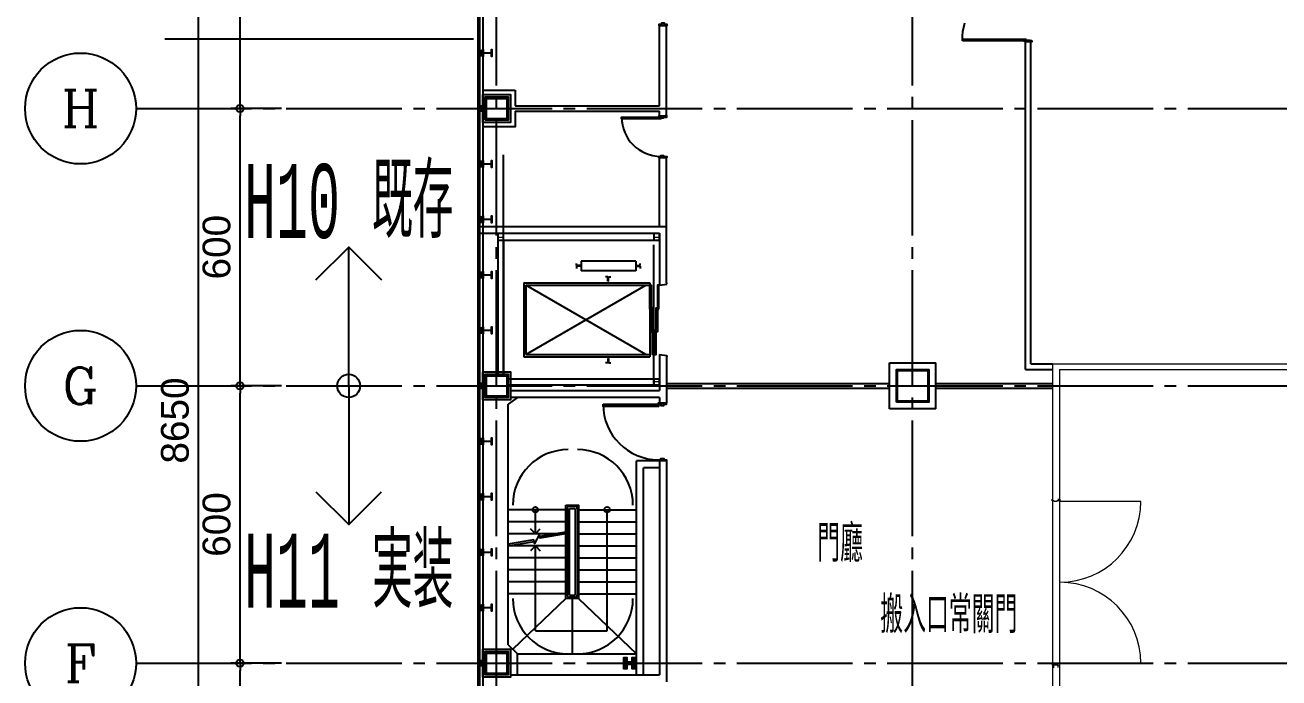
# Model space of a CAD drawing. Header units: millimetres. Extents: x -48783 to 40488, y 6477 to 32964.
# Drawn here: x -1020 to 1692, y 14518 to 15930 of the extents above; entities that cross this region are included whole.
import ezdxf
from ezdxf.enums import TextEntityAlignment as Align

# ---------------------------------------------------------------- set-up
doc = ezdxf.new("R2010")
doc.units = ezdxf.units.MM
doc.header["$LTSCALE"] = 100
doc.linetypes.add('X-N-FAB-L20$0$COL-CEN-LIN', pattern=[3.25, 2.5, -0.25, 0.25, -0.25])
for name, color, linetype in [('0-XREF', 7, 'Continuous'), ('X-N-FAB-L20$0$0-MC', 8, 'Continuous'), ('X-N-FAB-L20$0$0-NC', 8, 'Continuous'), ('X-N-FAB-L20$0$08', 8, 'Continuous'), ('X-N-FAB-L20$0$A-WALL-IN', 8, 'Continuous'), ('X-N-FAB-L20$0$BLOCK', 8, 'Continuous'), ('X-N-FAB-L20$0$CCL', 8, 'X-N-FAB-L20$0$COL-CEN-LIN'), ('X-N-FAB-L20$0$COL', 8, 'Continuous'), ('X-N-FAB-L20$0$COL-S', 8, 'Continuous'), ('X-N-FAB-L20$0$DOOR', 8, 'Continuous')]:
    doc.layers.add(name, color=color, linetype=linetype)
doc.layers.add('X-N-FAB-L20$0$A-BLOCK', color=8, linetype='Continuous', plot=False)
doc.layers.add('X-N-FAB-L20$0$DIM', color=8, linetype='Continuous', plot=False)
doc.layers.add('X-N-FAB-L20$0$ARC', color=8, linetype='Continuous', lineweight=0)
doc.layers.add('X-N-FAB-L20$0$STEEL1', color=8, linetype='Continuous', lineweight=0)
doc.styles.add('X-N-FAB-L20$0$ATS', font='monotxt', dxfattribs={"bigfont": 'BIGFONT'})
doc.styles.add('X-N-FAB-L20$0$COL-NUM', font='romanc')
doc.styles.add('X-N-FAB-L20$0$DimStyUse', font='romans.shx', dxfattribs={"width": 0.7})
doc.styles.add('X-N-FAB-L20$0$Gen-Text', font='arial.ttf', dxfattribs={"height": 2.5})
doc.styles.add('X-N-FAB-L20$0$JEH', font='SIMPLEX.shx', dxfattribs={"bigfont": 'genie.shx'})
doc.dimstyles.new('X-N-FAB-L20$0$CIRL', dxfattribs={"dimtxt": 30, "dimasz": 8, "dimexe": 8, "dimexo": 0, "dimgap": 5, "dimtad": 1, "dimdsep": 46, "dimtxsty": 'X-N-FAB-L20$0$DimStyUse', "dimblk": 'X-N-FAB-L20$0$_Origin', "dimcen": 10, "dimdle": 8, "dimclrt": 2, "dimazin": 0, "dimtfac": 1, "dimtix": 1, "dimtmove": 2, "dimatfit": 3, "dimfxl": 10, "dimtolj": 1, "dimarcsym": 0})

# ---------------------------------------------------------------- blocks, each defined once
blk = doc.blocks.new('X-N-FAB-L20$0$cn-y')
at = {"layer": 'X-N-FAB-L20$0$0-MC'}
blk.add_circle((-50, 0), 50, dxfattribs=at)
at = {"layer": 'X-N-FAB-L20$0$0-NC', "style": 'X-N-FAB-L20$0$COL-NUM'}
blk.add_attdef('GRID-Y', text='', height=50, dxfattribs=at).set_placement((-50, 0), align=Align.MIDDLE_CENTER)
blk = doc.blocks.new('X-N-FAB-L20$0$_Origin')
at = {"color": 0, "linetype": 'ByBlock', "lineweight": -2}
blk.add_line((0, 0), (-1, 0), dxfattribs=at)
blk.add_circle((0, 0), 0.5, dxfattribs=at)
blk = doc.blocks.new('*D167')
at = {"layer": 'DefPoints', "color": 0, "transparency": 16777216}
for p in [(375, 8800), (465, 8800), (465, 150)]:
    blk.add_point(p, dxfattribs=at)
at = {"layer": 'X-N-FAB-L20$0$DIM', "color": 0, "lineweight": -2, "transparency": 16777216}
for p, q in [((465, 8800), (355, 8800)), ((375, 166), (375, 8784)), ((465, 150), (355, 150))]:
    blk.add_line(p, q, dxfattribs=at)
at = {"layer": 'X-N-FAB-L20$0$DIM', "color": 0, "lineweight": -2, "transparency": 16777216, "xscale": 16, "yscale": 16, "zscale": 16}
for p, rotation in [((375, 8800), 90), ((375, 150), 270)]:
    blk.add_blockref('X-N-FAB-L20$0$_Origin', p, dxfattribs=dict(at, rotation=rotation))
at = {"layer": 'X-N-FAB-L20$0$DIM', "color": 2, "transparency": 16777216, "insert": (324.4, 4475), "char_height": 2.5, "attachment_point": 5, "rotation": 90, "style": 'X-N-FAB-L20$0$Gen-Text'}
blk.add_mtext('\\A1;{\\H24x;8650}', dxfattribs=at)
blk = doc.blocks.new('*D173')
at = {"layer": 'DefPoints', "color": 0, "transparency": 16777216}
for p in [(465, 3950), (555, 3950), (555, 3350)]:
    blk.add_point(p, dxfattribs=at)
at = {"layer": 'X-N-FAB-L20$0$DIM', "color": 0, "lineweight": -2, "transparency": 16777216}
for p, q in [((555, 3950), (445, 3950)), ((465, 3366), (465, 3934)), ((555, 3350), (445, 3350))]:
    blk.add_line(p, q, dxfattribs=at)
at = {"layer": 'X-N-FAB-L20$0$DIM', "color": 0, "lineweight": -2, "transparency": 16777216, "xscale": 16, "yscale": 16, "zscale": 16}
for p, rotation in [((465, 3950), 90), ((465, 3350), 270)]:
    blk.add_blockref('X-N-FAB-L20$0$_Origin', p, dxfattribs=dict(at, rotation=rotation))
at = {"layer": 'X-N-FAB-L20$0$DIM', "color": 2, "transparency": 16777216, "insert": (414.4, 3650), "char_height": 2.5, "attachment_point": 5, "rotation": 90, "style": 'X-N-FAB-L20$0$Gen-Text'}
blk.add_mtext('\\A1;{\\H24x;600}', dxfattribs=at)
blk = doc.blocks.new('*D174')
at = {"layer": 'DefPoints', "color": 0, "transparency": 16777216}
for p in [(465, 4550), (555, 4550), (555, 3950)]:
    blk.add_point(p, dxfattribs=at)
at = {"layer": 'X-N-FAB-L20$0$DIM', "color": 0, "lineweight": -2, "transparency": 16777216}
for p, q in [((555, 4550), (445, 4550)), ((465, 3966), (465, 4534)), ((555, 3950), (445, 3950))]:
    blk.add_line(p, q, dxfattribs=at)
at = {"layer": 'X-N-FAB-L20$0$DIM', "color": 0, "lineweight": -2, "transparency": 16777216, "xscale": 16, "yscale": 16, "zscale": 16}
for p, rotation in [((465, 4550), 90), ((465, 3950), 270)]:
    blk.add_blockref('X-N-FAB-L20$0$_Origin', p, dxfattribs=dict(at, rotation=rotation))
at = {"layer": 'X-N-FAB-L20$0$DIM', "color": 2, "transparency": 16777216, "insert": (414.4, 4250), "char_height": 2.5, "attachment_point": 5, "rotation": 90, "style": 'X-N-FAB-L20$0$Gen-Text'}
blk.add_mtext('\\A1;{\\H24x;600}', dxfattribs=at)
blk = doc.blocks.new('*D175')
at = {"layer": 'DefPoints', "color": 0, "transparency": 16777216}
for p in [(465, 5150), (555, 5150), (555, 4550)]:
    blk.add_point(p, dxfattribs=at)
at = {"layer": 'X-N-FAB-L20$0$DIM', "color": 0, "lineweight": -2, "transparency": 16777216}
for p, q in [((555, 5150), (445, 5150)), ((465, 4566), (465, 5134)), ((555, 4550), (445, 4550))]:
    blk.add_line(p, q, dxfattribs=at)
at = {"layer": 'X-N-FAB-L20$0$DIM', "color": 0, "lineweight": -2, "transparency": 16777216, "xscale": 16, "yscale": 16, "zscale": 16}
for p, rotation in [((465, 5150), 90), ((465, 4550), 270)]:
    blk.add_blockref('X-N-FAB-L20$0$_Origin', p, dxfattribs=dict(at, rotation=rotation))
at = {"layer": 'X-N-FAB-L20$0$DIM', "color": 2, "transparency": 16777216, "insert": (414.4, 4850), "char_height": 2.5, "attachment_point": 5, "rotation": 90, "style": 'X-N-FAB-L20$0$Gen-Text'}
blk.add_mtext('\\A1;{\\H24x;600}', dxfattribs=at)
blk = doc.blocks.new('*D176')
at = {"layer": 'DefPoints', "color": 0, "transparency": 16777216}
for p in [(465, 5750), (555, 5750), (555, 5150)]:
    blk.add_point(p, dxfattribs=at)
at = {"layer": 'X-N-FAB-L20$0$DIM', "color": 0, "lineweight": -2, "transparency": 16777216}
for p, q in [((555, 5750), (445, 5750)), ((465, 5166), (465, 5734)), ((555, 5150), (445, 5150))]:
    blk.add_line(p, q, dxfattribs=at)
at = {"layer": 'X-N-FAB-L20$0$DIM', "color": 0, "lineweight": -2, "transparency": 16777216, "xscale": 16, "yscale": 16, "zscale": 16}
for p, rotation in [((465, 5750), 90), ((465, 5150), 270)]:
    blk.add_blockref('X-N-FAB-L20$0$_Origin', p, dxfattribs=dict(at, rotation=rotation))
at = {"layer": 'X-N-FAB-L20$0$DIM', "color": 2, "transparency": 16777216, "insert": (414.4, 5450), "char_height": 2.5, "attachment_point": 5, "rotation": 90, "style": 'X-N-FAB-L20$0$Gen-Text'}
blk.add_mtext('\\A1;{\\H24x;600}', dxfattribs=at)
blk = doc.blocks.new('X-N-FAB-L20$0$A$C028b1125')
at = {"layer": 'X-N-FAB-L20$0$COL'}
blk.add_lwpolyline([(0, 60), (60, 60), (60, 0), (0, 0)], close=True, dxfattribs=at)
at = {"layer": 'X-N-FAB-L20$0$COL-S'}
for points in [[(5, 5), (5, 55), (55, 55), (55, 5)], [(8, 8), (8, 52), (52, 52), (52, 8)]]:
    blk.add_lwpolyline(points, close=True, dxfattribs=at)
blk = doc.blocks.new('X-N-FAB-L20$0$A$C0e89b959')
at = {"layer": 'X-N-FAB-L20$0$ARC'}
for q in [(100, 100), (0, 0)]:
    blk.add_line((100, 0), q, dxfattribs=at)
at = {"layer": 'X-N-FAB-L20$0$COL'}
for p, q in [((0, 0), (0, 100)), ((0, 100), (100, 100))]:
    blk.add_line(p, q, dxfattribs=at)
at = {"layer": 'X-N-FAB-L20$0$COL-S'}
for points in [[(15, 15), (15, 85), (85, 85), (85, 15)], [(15, 15), (15, 85), (85, 85), (85, 15)], [(17, 17), (17, 83), (83, 83), (83, 17)], [(17, 17), (17, 83), (83, 83), (83, 17)]]:
    blk.add_lwpolyline(points, close=True, dxfattribs=at)
blk = doc.blocks.new('X-N-FAB-L20$0$A$C4DFC7D4D')
at = {"layer": 'X-N-FAB-L20$0$STEEL1'}
blk.add_lwpolyline([(0, 0), (0, 150), (11, 150), (11, 79), (139, 79), (139, 150), (150, 150), (150, 0), (139, 0), (139, 71), (11, 71), (11, 0)], close=True, dxfattribs=at)
blk = doc.blocks.new('X-N-FAB-L20$0$A$C1d07c4d4')
for centre, radius in [((397.4, 4525), 25), ((801.2, 4257), 6), ((956.4, 4257), 6)]:
    blk.add_circle(centre, radius)
at = {"layer": 'X-N-FAB-L20$0$08'}
for p, q in [((677.4, 3225), (677.4, 5825)), ((680.9, 3225), (680.9, 5825)), ((688.4, 3225), (688.4, 5825)), ((1084.9, 5304.3), (1069.9, 5304.3)), ((1069.9, 5131), (1069.9, 5304.3)), ((1084.9, 5109), (1084.9, 5304.3)), ((1725.3, 5281.6), (1726.2, 5291.4)), ((1726.2, 5291.4), (1727.8, 5301)), ((1727.8, 5301), (1730, 5310.4)), ((667.4, 5275), (0, 5275)), ((1724.9, 5271.6), (1725.3, 5281.6)), ((1863.8, 5274.6), (1724.9, 5274.6)), ((1874.9, 5271.6), (1724.9, 5271.6)), ((1859.9, 5271.6), (1874.9, 5271.6)), ((1861.4, 4560.5), (1861.4, 5271.6)), ((1873.4, 5271.6), (1861.4, 5271.6)), ((1861.4, 5271.6), (1873.4, 5271.6)), ((1873.4, 5271.6), (1861.4, 5271.6)), ((1861.4, 5271.6), (1873.4, 5271.6)), ((1863.8, 5271.6), (1863.8, 5274.6)), ((1873.4, 4572.5), (1873.4, 5271.6)), ((688.4, 5165), (757.4, 5165)), ((757.4, 5165), (757.4, 5131)), ((757.4, 5131), (1069.9, 5131)), ((757.4, 5119), (1069.9, 5119)), ((1069.9, 5109), (1069.9, 5119)), ((1069.9, 5109), (1084.9, 5109)), ((732.4, 4550), (732.4, 5025)), ((1069.9, 4870), (1069.9, 5019)), ((1069.9, 5019), (1084.9, 5019)), ((1084.9, 4747.8), (1084.9, 5019)), ((677.4, 4870), (1084.9, 4870)), ((677.4, 4855), (1069.9, 4855)), ((719.9, 4840), (1069.9, 4840)), ((719.9, 4840), (719.9, 4550)), ((732.4, 4840), (732.4, 4550)), ((1057.4, 4530), (1057.4, 4830)), ((1069.9, 4855), (1069.9, 4742.8)), ((397.4, 4525), (397.4, 4825)), ((890.3, 4785), (890.3, 4790)), ((899.3, 4785), (890.3, 4785)), ((899.3, 4784), (890.3, 4784)), ((890.3, 4784), (890.3, 4779)), ((899.3, 4785), (899.3, 4784)), ((1018.3, 4795), (900.3, 4795)), ((900.3, 4795), (900.3, 4774)), ((1018.3, 4774), (900.3, 4774)), ((1018.3, 4795), (1018.3, 4774)), ((1019.3, 4785), (1028.3, 4785)), ((1019.3, 4785), (1019.3, 4784)), ((1019.3, 4784), (1028.3, 4784)), ((1028.3, 4785), (1028.3, 4790)), ((1028.3, 4784), (1028.3, 4779)), ((776, 4747.8), (1048.6, 4747.8)), ((776, 4747.8), (776, 4587.8)), ((958.3, 4760.8), (953.3, 4760.8)), ((958.3, 4751.8), (958.3, 4760.8)), ((958.3, 4751.8), (959.3, 4751.8)), ((959.3, 4760.8), (964.3, 4760.8)), ((959.3, 4751.8), (959.3, 4760.8)), ((1048.6, 4747.8), (1048.6, 4587.8)), ((1085.9, 4747.8), (1084.9, 4747.8)), ((1085.9, 4744.8), (1085.9, 4747.8)), ((780.4, 4742.8), (1040.4, 4742.8)), ((1040.4, 4592.8), (780.4, 4742.8)), ((780.4, 4592.8), (1040.4, 4742.8)), ((780.4, 4742.8), (780.4, 4592.8)), ((1040.4, 4742.8), (1048.6, 4742.8)), ((1040.4, 4742.8), (1040.4, 4742.8)), ((1069.9, 4742.8), (1085.9, 4744.8)), ((776, 4587.8), (1048.6, 4587.8)), ((780.4, 4592.8), (1040.4, 4592.8)), ((1040.4, 4592.8), (1040.4, 4592.8)), ((1040.4, 4592.8), (1048.6, 4592.8)), ((1069.9, 4592.8), (1085.9, 4590.8)), ((1069.9, 4592.8), (1069.9, 4515)), ((1084.9, 4587.8), (1084.9, 4487.5)), ((1085.9, 4587.8), (1084.9, 4587.8)), ((1085.9, 4590.8), (1085.9, 4587.8)), ((958.3, 4574.8), (953.3, 4574.8)), ((958.3, 4583.8), (958.3, 4574.8)), ((958.3, 4583.8), (959.3, 4583.8)), ((959.3, 4583.8), (959.3, 4574.8)), ((959.3, 4574.8), (964.3, 4574.8)), ((1567.4, 4475), (1567.4, 4575)), ((1567.4, 4575), (1667.4, 4575)), ((1667.4, 4475), (1667.4, 4575)), ((1861.4, 4560.5), (1919.9, 4560.5)), ((1873.4, 4572.5), (1919.9, 4572.5)), ((742.4, 4540), (1069.9, 4540)), ((1084.9, 4530), (1567.4, 4530)), ((1667.4, 4530), (1919.9, 4530)), ((397.4, 4525), (397.4, 4225)), ((742.4, 4527.5), (1069.9, 4527.5)), ((747.4, 4515), (1069.9, 4515)), ((747.4, 4515), (1017.4, 4515)), ((1084.9, 4520), (1567.4, 4520)), ((1667.4, 4520), (1919.9, 4520)), ((762.4, 4500), (742.4, 4485)), ((742.4, 3965), (742.4, 4485)), ((1069.9, 4500), (747.4, 4500)), ((1069.9, 4500), (1069.9, 4487.5)), ((1069.9, 4487.5), (1084.9, 4487.5)), ((1084.9, 4500), (1084.9, 4487.5)), ((1667.4, 4475), (1567.4, 4475)), ((1084.9, 4362.5), (1019.9, 4362.5)), ((1019.9, 3900), (1019.9, 4362.5)), ((1034.9, 3900), (1034.9, 4347.5)), ((1069.9, 4347.5), (1034.9, 4347.5)), ((1069.9, 4362.5), (1069.9, 3900)), ((1084.9, 4362.5), (1084.9, 3885)), ((869.9, 4259.5), (869.9, 4072.5)), ((874.9, 4264.5), (887.4, 4264.5)), ((874.9, 4072.5), (874.9, 4259.5)), ((874.9, 4259.5), (887.4, 4259.5)), ((887.4, 4259.5), (887.4, 4072.5)), ((892.4, 4259.5), (892.4, 4072.5)), ((867.4, 4257), (742.4, 4257)), ((801.2, 4205), (801.2, 4257)), ((894.9, 4257), (1019.9, 4257)), ((956.4, 3995), (956.4, 4257)), ((867.4, 4231), (742.4, 4231)), ((867.4, 4205), (742.4, 4205)), ((801.2, 4205), (790.6, 4215.6)), ((801.2, 4205), (811.8, 4215.6)), ((810.8, 4199.5), (867.4, 4209)), ((811.3, 4196.5), (867.4, 4205.9)), ((894.9, 4231), (1019.9, 4231)), ((894.9, 4205), (1019.9, 4205)), ((742.4, 4183.2), (798, 4192.4)), ((742.4, 4179), (798.7, 4188.4)), ((867.4, 4179), (742.4, 4179)), ((801.2, 4179), (790.6, 4168.4)), ((801.2, 4179), (811.8, 4168.4)), ((801.2, 3995), (801.2, 4179)), ((894.9, 4179), (1019.9, 4179)), ((867.4, 4153), (742.4, 4153)), ((894.9, 4153), (1019.9, 4153)), ((867.4, 4127), (742.4, 4127)), ((894.9, 4127), (1019.9, 4127)), ((867.4, 4101), (742.4, 4101)), ((894.9, 4101), (1019.9, 4101)), ((867.4, 4075), (742.4, 4075)), ((874.9, 4072.5), (887.4, 4072.5)), ((894.9, 4075), (1019.9, 4075)), ((867.4, 4065), (752.4, 3955)), ((874.9, 4067.5), (887.4, 4067.5)), ((881.2, 4065), (881.2, 3945)), ((894.9, 4065), (1019.9, 3945)), ((801.2, 3995), (956.4, 3995)), ((742.4, 3965), (762.4, 3945)), ((762.4, 3900), (762.4, 3945)), ((762.4, 3945), (1019.9, 3945)), ((747.4, 3900), (1069.9, 3900))]:
    blk.add_line(p, q, dxfattribs=at)
for points in [[(1083.2, 5304.3), (1086.4, 5304.3), (1086.4, 5306.8), (1080.4, 5306.8), (1080.4, 5309.3), (1074.4, 5309.3), (1074.4, 5306.8), (1068.4, 5306.8), (1068.4, 5304.3), (1071.6, 5304.3)], [(685.9, 5240), (685.9, 5250), (680.9, 5250), (680.9, 5240)], [(682.4, 5250.6), (687.4, 5250.6), (687.4, 5245.6), (686.8, 5245.6), (686.8, 5250), (682.4, 5250)], [(682.4, 5239.4), (687.4, 5239.4), (687.4, 5244.4), (686.8, 5244.4), (686.8, 5240), (682.4, 5240)], [(687.4, 5237.5), (687.4, 5252.5), (688.3, 5252.5), (688.3, 5245.3), (706.5, 5245.3), (706.5, 5252.5), (707.4, 5252.5), (707.4, 5237.5), (706.5, 5237.5), (706.5, 5244.7), (688.3, 5244.7), (688.3, 5237.5)], [(687.4, 5155), (747.4, 5155), (747.4, 5095), (687.4, 5095)], [(685.9, 5120), (685.9, 5130), (680.9, 5130), (680.9, 5120)], [(685.9, 5122.5), (685.9, 5127.5), (690.9, 5127.5), (690.9, 5126.9), (686.5, 5126.9), (686.5, 5122.5)], [(687.4, 5127.5), (692.4, 5127.5), (692.4, 5132.5), (691.8, 5132.5), (691.8, 5128.1), (687.4, 5128.1)], [(692.4, 5100), (692.4, 5150), (742.4, 5150), (742.4, 5100)], [(695.4, 5103), (695.4, 5147), (739.4, 5147), (739.4, 5103)], [(677.4, 5124), (677.4, 5126), (680.9, 5126), (680.9, 5124)], [(1072.8, 5106.5), (1072.8, 5102.5), (987.8, 5102.5), (987.8, 5106.5)], [(685.9, 5000), (685.9, 5010), (680.9, 5010), (680.9, 5000)], [(682.4, 5010.6), (687.4, 5010.6), (687.4, 5005.6), (686.8, 5005.6), (686.8, 5010), (682.4, 5010)], [(682.4, 4999.4), (687.4, 4999.4), (687.4, 5004.4), (686.8, 5004.4), (686.8, 5000), (682.4, 5000)], [(687.4, 4997.5), (687.4, 5012.5), (688.3, 5012.5), (688.3, 5005.3), (706.5, 5005.3), (706.5, 5012.5), (707.4, 5012.5), (707.4, 4997.5), (706.5, 4997.5), (706.5, 5004.7), (688.3, 5004.7), (688.3, 4997.5)], [(685.9, 4880), (685.9, 4890), (680.9, 4890), (680.9, 4880)], [(682.4, 4890.6), (687.4, 4890.6), (687.4, 4885.6), (686.8, 4885.6), (686.8, 4890), (682.4, 4890)], [(682.4, 4879.4), (687.4, 4879.4), (687.4, 4884.4), (686.8, 4884.4), (686.8, 4880), (682.4, 4880)], [(687.4, 4877.5), (687.4, 4892.5), (688.3, 4892.5), (688.3, 4885.3), (706.5, 4885.3), (706.5, 4892.5), (707.4, 4892.5), (707.4, 4877.5), (706.5, 4877.5), (706.5, 4884.7), (688.3, 4884.7), (688.3, 4877.5)], [(685.9, 4760), (685.9, 4770), (680.9, 4770), (680.9, 4760)], [(682.4, 4770.6), (687.4, 4770.6), (687.4, 4765.6), (686.8, 4765.6), (686.8, 4770), (682.4, 4770)], [(682.4, 4759.4), (687.4, 4759.4), (687.4, 4764.4), (686.8, 4764.4), (686.8, 4760), (682.4, 4760)], [(687.4, 4757.5), (687.4, 4772.5), (688.3, 4772.5), (688.3, 4765.3), (706.5, 4765.3), (706.5, 4772.5), (707.4, 4772.5), (707.4, 4757.5), (706.5, 4757.5), (706.5, 4764.7), (688.3, 4764.7), (688.3, 4757.5)], [(1048.6, 4691.1), (1048.6, 4742.8), (1051.6, 4742.8), (1051.6, 4691.1)], [(1068.6, 4691.1), (1068.6, 4742.8), (1065.6, 4742.8), (1065.6, 4691.1)], [(1051.6, 4693.6), (1051.6, 4641.9), (1054.6, 4641.9), (1054.6, 4693.6)], [(1065.6, 4693.6), (1065.6, 4641.9), (1062.6, 4641.9), (1062.6, 4693.6)], [(685.9, 4640), (685.9, 4650), (680.9, 4650), (680.9, 4640)], [(682.4, 4650.6), (687.4, 4650.6), (687.4, 4645.6), (686.8, 4645.6), (686.8, 4650), (682.4, 4650)], [(682.4, 4639.4), (687.4, 4639.4), (687.4, 4644.4), (686.8, 4644.4), (686.8, 4640), (682.4, 4640)], [(687.4, 4637.5), (687.4, 4652.5), (688.3, 4652.5), (688.3, 4645.3), (706.5, 4645.3), (706.5, 4652.5), (707.4, 4652.5), (707.4, 4637.5), (706.5, 4637.5), (706.5, 4644.7), (688.3, 4644.7), (688.3, 4637.5)], [(1057.6, 4644.4), (1057.6, 4592.7), (1054.6, 4592.7), (1054.6, 4644.4)], [(1059.6, 4644.4), (1059.6, 4592.7), (1062.6, 4592.7), (1062.6, 4644.4)], [(1582.4, 4490), (1582.4, 4560), (1652.4, 4560), (1652.4, 4490)], [(1582.4, 4490), (1582.4, 4560), (1652.4, 4560), (1652.4, 4490)], [(1584.4, 4492), (1584.4, 4558), (1650.4, 4558), (1650.4, 4492)], [(1584.4, 4492), (1584.4, 4558), (1650.4, 4558), (1650.4, 4492)], [(685.9, 4520), (685.9, 4530), (680.9, 4530), (680.9, 4520)], [(687.4, 4555), (747.4, 4555), (747.4, 4495), (687.4, 4495)], [(687.4, 4527.5), (692.4, 4527.5), (692.4, 4532.5), (691.8, 4532.5), (691.8, 4528.1), (687.4, 4528.1)], [(692.4, 4550), (742.4, 4550), (742.4, 4500), (692.4, 4500)], [(692.4, 4500), (692.4, 4550), (742.4, 4550), (742.4, 4500)], [(695.4, 4503), (695.4, 4547), (739.4, 4547), (739.4, 4503)], [(677.4, 4524), (677.4, 4526), (680.9, 4526), (680.9, 4524)], [(685.9, 4522.5), (685.9, 4527.5), (690.9, 4527.5), (690.9, 4526.9), (686.5, 4526.9), (686.5, 4522.5)], [(948, 4485), (1067.9, 4485), (1067.9, 4480), (948, 4480)], [(1070.1, 4487.5), (1066.9, 4487.5), (1066.9, 4485), (1072.9, 4485), (1072.9, 4482.5), (1078.9, 4482.5), (1078.9, 4485), (1084.9, 4485), (1084.9, 4487.5), (1081.7, 4487.5)], [(685.9, 4400), (685.9, 4410), (680.9, 4410), (680.9, 4400)], [(682.4, 4410.6), (687.4, 4410.6), (687.4, 4405.6), (686.8, 4405.6), (686.8, 4410), (682.4, 4410)], [(682.4, 4399.4), (687.4, 4399.4), (687.4, 4404.4), (686.8, 4404.4), (686.8, 4400), (682.4, 4400)], [(687.4, 4397.5), (687.4, 4412.5), (688.3, 4412.5), (688.3, 4405.3), (706.5, 4405.3), (706.5, 4412.5), (707.4, 4412.5), (707.4, 4397.5), (706.5, 4397.5), (706.5, 4404.7), (688.3, 4404.7), (688.3, 4397.5)], [(1070.1, 4362.5), (1066.9, 4362.5), (1066.9, 4365), (1072.9, 4365), (1072.9, 4367.5), (1078.9, 4367.5), (1078.9, 4365), (1084.9, 4365), (1084.9, 4362.5), (1081.7, 4362.5)], [(685.9, 4280), (685.9, 4290), (680.9, 4290), (680.9, 4280)], [(682.4, 4290.6), (687.4, 4290.6), (687.4, 4285.6), (686.8, 4285.6), (686.8, 4290), (682.4, 4290)], [(687.4, 4277.5), (687.4, 4292.5), (688.3, 4292.5), (688.3, 4285.3), (706.5, 4285.3), (706.5, 4292.5), (707.4, 4292.5), (707.4, 4277.5), (706.5, 4277.5), (706.5, 4284.7), (688.3, 4284.7), (688.3, 4277.5)], [(682.4, 4279.4), (687.4, 4279.4), (687.4, 4284.4), (686.8, 4284.4), (686.8, 4280), (682.4, 4280)], [(685.9, 4160), (685.9, 4170), (680.9, 4170), (680.9, 4160)], [(682.4, 4170.6), (687.4, 4170.6), (687.4, 4165.6), (686.8, 4165.6), (686.8, 4170), (682.4, 4170)], [(682.4, 4159.4), (687.4, 4159.4), (687.4, 4164.4), (686.8, 4164.4), (686.8, 4160), (682.4, 4160)], [(687.4, 4157.5), (687.4, 4172.5), (688.3, 4172.5), (688.3, 4165.3), (706.5, 4165.3), (706.5, 4172.5), (707.4, 4172.5), (707.4, 4157.5), (706.5, 4157.5), (706.5, 4164.7), (688.3, 4164.7), (688.3, 4157.5)], [(685.9, 4040), (685.9, 4050), (680.9, 4050), (680.9, 4040)], [(682.4, 4050.6), (687.4, 4050.6), (687.4, 4045.6), (686.8, 4045.6), (686.8, 4050), (682.4, 4050)], [(682.4, 4039.4), (687.4, 4039.4), (687.4, 4044.4), (686.8, 4044.4), (686.8, 4040), (682.4, 4040)], [(687.4, 4037.5), (687.4, 4052.5), (688.3, 4052.5), (688.3, 4045.3), (706.5, 4045.3), (706.5, 4052.5), (707.4, 4052.5), (707.4, 4037.5), (706.5, 4037.5), (706.5, 4044.7), (688.3, 4044.7), (688.3, 4037.5)], [(687.4, 3955), (747.4, 3955), (747.4, 3895), (687.4, 3895)], [(687.4, 3955), (747.4, 3955), (747.4, 3895), (687.4, 3895)], [(687.4, 3955), (747.4, 3955), (747.4, 3895), (687.4, 3895)], [(692.4, 3950), (742.4, 3950), (742.4, 3900), (692.4, 3900)], [(692.4, 3900), (692.4, 3950), (742.4, 3950), (742.4, 3900)], [(695.4, 3903), (695.4, 3947), (739.4, 3947), (739.4, 3903)], [(1017.4, 3937.5), (1017.4, 3912.5), (1011, 3912.5), (1011, 3922), (998.9, 3922), (998.9, 3912.5), (992.4, 3912.5), (992.4, 3937.5), (998.9, 3937.5), (998.9, 3928), (1011, 3928), (1011, 3937.5)], [(1014.9, 3935), (1014.9, 3915), (1013.5, 3915), (1013.5, 3924.5), (996.4, 3924.5), (996.4, 3915), (994.9, 3915), (994.9, 3935), (996.4, 3935), (996.4, 3925.5), (1013.5, 3925.5), (1013.5, 3935)], [(677.4, 3924), (677.4, 3926), (680.9, 3926), (680.9, 3924)], [(685.9, 3920), (685.9, 3930), (680.9, 3930), (680.9, 3920)], [(685.9, 3922.5), (685.9, 3927.5), (690.9, 3927.5), (690.9, 3926.9), (686.5, 3926.9), (686.5, 3922.5)], [(687.4, 3927.5), (692.4, 3927.5), (692.4, 3932.5), (691.8, 3932.5), (691.8, 3928.1), (687.4, 3928.1)]]:
    blk.add_lwpolyline(points, close=True, dxfattribs=at)
for points in [[(1859.3, 5269.1), (1859.3, 5271.6), (1863.8, 5271.6), (1863.8, 5273.1), (1871, 5273.1), (1871, 5271.6), (1875.5, 5271.6), (1875.5, 5269.1), (1859.3, 5269.1)], [(677.2, 5121.2), (677.2, 5124.2), (678.8, 5124.2), (678.8, 5125.8), (677.2, 5125.8), (677.2, 5128.8)], [(757.4, 5119), (757.4, 5085), (688.4, 5085)], [(1071.5, 5109), (1068.3, 5109), (1068.3, 5106.5), (1072.8, 5106.5), (1072.8, 5105), (1078.3, 5105), (1078.3, 5106.5), (1085.3, 5106.5), (1085.3, 5109), (1082.1, 5109)], [(1071.5, 5019), (1068.3, 5019), (1068.3, 5021.5), (1072.8, 5021.5), (1072.8, 5023), (1078.3, 5023), (1078.3, 5021.5), (1085.3, 5021.5), (1085.3, 5019), (1082.1, 5019)], [(326.7, 4754.3), (397.4, 4825), (468.1, 4754.3)], [(677.2, 4521.2), (677.2, 4524.2), (678.8, 4524.2), (678.8, 4525.8), (677.2, 4525.8), (677.2, 4528.8)], [(326.7, 4295.7), (397.4, 4225), (468.1, 4295.7)], [(867.4, 4267), (894.9, 4267), (894.9, 4065), (867.4, 4065), (867.4, 4065), (867.4, 4267)], [(811.5, 4194.8), (810, 4204.2), (799.4, 4184), (798, 4192.8)], [(677.2, 3921.2), (677.2, 3924.2), (678.8, 3924.2), (678.8, 3925.8), (677.2, 3925.8), (677.2, 3928.8)]]:
    blk.add_lwpolyline(points, dxfattribs=at)
for centre, radius, start, end in [((1072.8, 5106.5), 85, 180, 270), ((1067.9, 4485), 120, 180, 270), ((872.4, 4267), 120, 90, 180), ((892.4, 4267), 120, 0, 90), ((874.9, 4259.5), 5, 90, 180), ((887.4, 4259.5), 5, 0, 90), ((874.9, 4072.5), 5, 180, 270), ((887.4, 4072.5), 5, 270, 0), ((872.4, 4065), 120, 180, 270), ((892.4, 4065), 120, 270, 0)]:
    blk.add_arc(centre, radius, start, end, dxfattribs=at)
at = {"layer": 'X-N-FAB-L20$0$A-WALL-IN', "color": 3, "lineweight": 0}
for p, q in [((1919.9, 4572.5), (2567.4, 4572.5)), ((1919.9, 4572.5), (1919.9, 2720.5)), ((1934.9, 4560), (2567.4, 4560)), ((1934.9, 4560), (1936.2, 2160)), ((1934.9, 4560), (1934.9, 3079.5))]:
    blk.add_line(p, q, dxfattribs=at)
at = {"layer": 'X-N-FAB-L20$0$DOOR', "color": 4, "lineweight": 0}
for p, q in [((2110.9, 4275), (1935.9, 4275)), ((2110.9, 3925), (1935.9, 3925))]:
    blk.add_line(p, q, dxfattribs=at)
for points in [[(1931.4, 4279.5), (1935.9, 4279.5), (1935.9, 4276.5), (1929.4, 4276.5), (1929.4, 4275), (1923.4, 4275), (1923.4, 4276.5), (1918.9, 4276.5), (1918.9, 4279.5), (1921.4, 4279.5)], [(1933.4, 3920.5), (1935.9, 3920.5), (1935.9, 3923.5), (1929.4, 3923.5), (1929.4, 3925), (1923.4, 3925), (1923.4, 3923.5), (1918.9, 3923.5), (1918.9, 3920.5), (1921.4, 3920.5)], [(1931.4, 3916.5), (1932.4, 3916.5), (1932.4, 3920.5), (1922.4, 3920.5), (1922.4, 3916.5), (1923.4, 3916.5)]]:
    blk.add_lwpolyline(points, dxfattribs=at)
for centre, start, end in [((1935.9, 4275), 270, 0), ((1935.9, 3925), 0, 90)]:
    blk.add_arc(centre, 175, start, end, dxfattribs=at)
at = {"xscale": 0.08333333333139309, "yscale": 0.08333333333139309, "zscale": 0.08333333333139309, "rotation": 179.9999999980789}
for p in [(732.4, 4852.5), (1069.9, 4852.5), (1069.9, 4540), (1069.9, 4540)]:
    blk.add_blockref('X-N-FAB-L20$0$A$C4DFC7D4D', p, dxfattribs=at)
at = {"layer": 'X-N-FAB-L20$0$08', "style": 'X-N-FAB-L20$0$ATS', "width": 0.5}
for s, p in [('H10 既存', (397.4, 4925)), ('H11 実装', (397.4, 4125))]:
    blk.add_text(s, height=160, dxfattribs=at).set_placement(p, align=Align.MIDDLE_CENTER)
at = {"layer": 'X-N-FAB-L20$0$08', "style": 'X-N-FAB-L20$0$JEH', "width": 0.65}
for s, p in [('門廳', (1411.1, 4184.3)), ('搬入口常關門', (1547.5, 4030))]:
    blk.add_text(s, height=80, dxfattribs=at).set_placement(p, align=Align.MIDDLE_LEFT)
blk = doc.blocks.new('X-N-FAB-L20$0$A$C20c95bda')
at = {"layer": 'X-N-FAB-L20$0$CCL'}
for p, q in [((1020, 0), (1020, 9160)), ((1920, 0), (1920, 9160)), ((240, 5150), (28330, 5150)), ((240, 4550), (28330, 4550)), ((240, 3950), (28330, 3950))]:
    blk.add_line(p, q, dxfattribs=at)
at = {"layer": 'X-N-FAB-L20$0$A-BLOCK'}
ref = blk.add_blockref('X-N-FAB-L20$0$cn-y', (240, 5150), dxfattribs=dict(at, xscale=2.399999999999997, yscale=2.399999999999997, zscale=2.399999999999997))
ref.add_attrib('GRID-Y', 'H', dxfattribs={"layer": 'X-N-FAB-L20$0$0-NC', "height": 80, "style": 'X-N-FAB-L20$0$COL-NUM'}).set_placement((120, 5150), align=Align.MIDDLE_CENTER)
ref = blk.add_blockref('X-N-FAB-L20$0$cn-y', (240, 4550), dxfattribs=dict(at, xscale=2.399999999999997, yscale=2.399999999999997, zscale=2.399999999999997))
ref.add_attrib('GRID-Y', 'G', dxfattribs={"layer": 'X-N-FAB-L20$0$0-NC', "height": 80, "style": 'X-N-FAB-L20$0$COL-NUM'}).set_placement((120, 4550), align=Align.MIDDLE_CENTER)
ref = blk.add_blockref('X-N-FAB-L20$0$cn-y', (240, 3950), dxfattribs=dict(at, xscale=2.399999999999997, yscale=2.399999999999997, zscale=2.399999999999997))
ref.add_attrib('GRID-Y', 'F', dxfattribs={"layer": 'X-N-FAB-L20$0$0-NC', "height": 80, "style": 'X-N-FAB-L20$0$COL-NUM'}).set_placement((120, 3950), align=Align.MIDDLE_CENTER)
at = {"layer": 'X-N-FAB-L20$0$COL'}
for name, p in [('X-N-FAB-L20$0$A$C028b1125', (990, 5120)), ('X-N-FAB-L20$0$A$C0e89b959', (1870, 4500)), ('X-N-FAB-L20$0$A$C028b1125', (990, 4520)), ('X-N-FAB-L20$0$A$C028b1125', (990, 3920))]:
    blk.add_blockref(name, p, dxfattribs=at)
at = {"layer": 'X-N-FAB-L20$0$DIM'}
for base, p1, p2, picture, middle in [((375, 8800), (465, 150), (465, 8800), '*D167', (324.366, 4475)), ((465, 5750), (555, 5150), (555, 5750), '*D176', (414.366, 5450)), ((465, 5150), (555, 4550), (555, 5150), '*D175', (414.366, 4850)), ((465, 4550), (555, 3950), (555, 4550), '*D174', (414.366, 4250)), ((465, 3950), (555, 3350), (555, 3950), '*D173', (414.366, 3650))]:
    dim = blk.add_linear_dim(base=base, p1=p1, p2=p2, angle=90, text='{\\H24x;<>}', dimstyle='X-N-FAB-L20$0$CIRL', override={"dimtxt": 60, "dimasz": 16, "dimexe": 20, "dimgap": 20, "dimtxsty": 'X-N-FAB-L20$0$Gen-Text'}, dxfattribs=at)
    dim.commit()
    dim.dimension.update_dxf_attribs({"geometry": picture, "text_midpoint": middle})
blk = doc.blocks.new('X-N-FAB-L20')
blk.add_blockref('X-N-FAB-L20$0$A$C1d07c4d4', (-717.4, 10625))
at = {"layer": 'X-N-FAB-L20$0$BLOCK'}
blk.add_blockref('X-N-FAB-L20$0$A$C20c95bda', (-1020, 10600), dxfattribs=at)

msp = doc.modelspace()

# ---------------------------------------------------------------- block references
at = {"layer": '0-XREF'}
msp.add_blockref('X-N-FAB-L20', (0, 0), dxfattribs=at)

doc.saveas('drawing.dxf')
